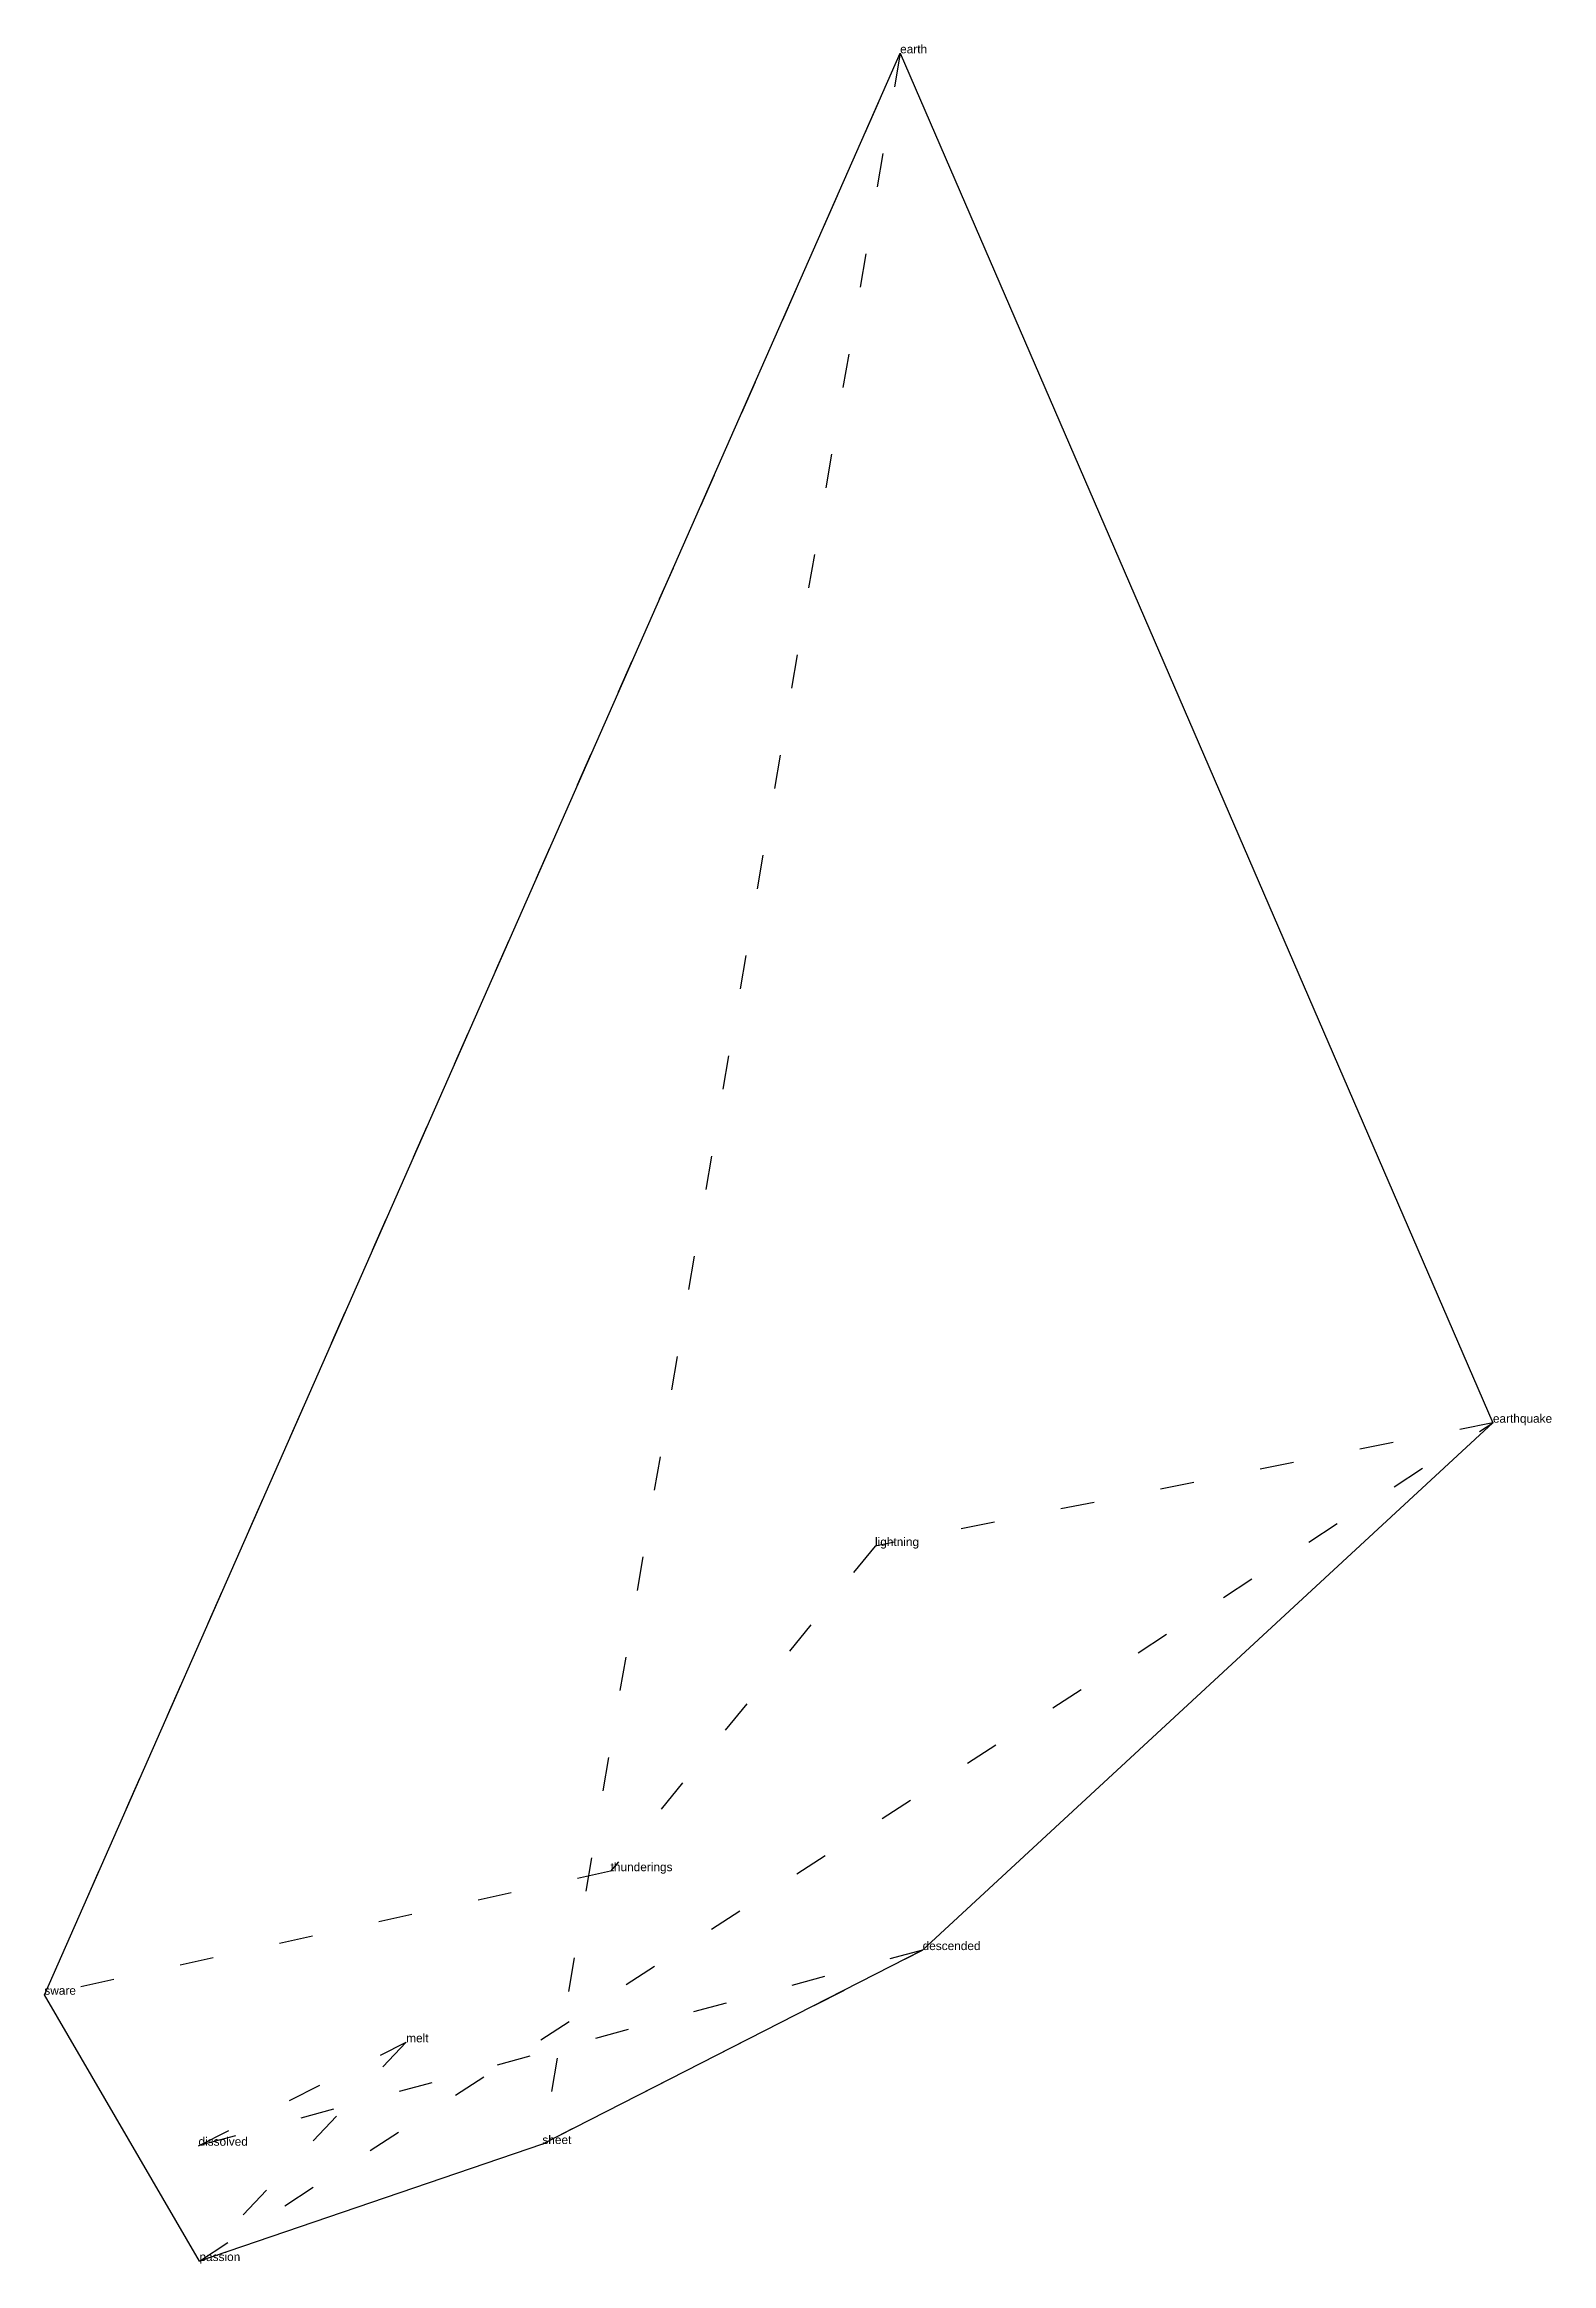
# Model space of a CAD drawing. Extents: x -2.46 to 1.99, y -3.69 to 2.86.
import ezdxf

# ---------------------------------------------------------------- set-up
doc = ezdxf.new("R2010")
doc.units = 0
doc.linetypes.add('DOT', pattern=[0.2, 0, -0.2])
doc.layers.add('TEXT', color=1, linetype='CONTINUOUS')
doc.styles.get("Standard").update_dxf_attribs({"font": 'arial.ttf'})

msp = doc.modelspace()

# ---------------------------------------------------------------- linework, layer by layer
at = {"layer": 'INTERNAL', "linetype": 'DOT'}
msp.add_polyline3d([(-1.9974, -3.6829, 0), (1.8188, -1.21, 0), (-0.0043, -1.5738, 0), (-0.7843, -2.5329, 0), (-2.455, -2.8973, 0), (0.0698, 2.8295, 0), (-0.9856, -3.3377, 0), (0.1362, -2.7656, 0), (-2.0003, -3.3427, 0), (-1.3875, -3.0376, 0), (-1.9974, -3.6829, 0)], close=True, dxfattribs=at)
at = {"layer": 'OUTLINE', "linetype": 'CONTINUOUS'}
msp.add_polyline3d([(-1.9974, -3.6829, 0), (-2.455, -2.8973, 0), (0.0698, 2.8295, 0), (1.8188, -1.21, 0), (0.1362, -2.7656, 0), (-0.9856, -3.3377, 0), (-1.9974, -3.6829, 0)], close=True, dxfattribs=at)

# ---------------------------------------------------------------- texts
at = {"layer": 'TEXT'}
for s, p in [('earth', (0.0698, 2.8295)), ('earthquake', (1.8188, -1.21)), ('lightning', (-0.0043, -1.5738)), ('thunderings', (-0.7843, -2.5329)), ('descended', (0.1362, -2.7656)), ('sware', (-2.455, -2.8973)), ('melt', (-1.3875, -3.0376)), ('dissolved', (-2.0003, -3.3427)), ('sheet', (-0.9856, -3.3377)), ('passion', (-1.9974, -3.6829))]:
    msp.add_text(s, height=0.025, dxfattribs=at).set_placement(p)

doc.saveas('drawing.dxf')
